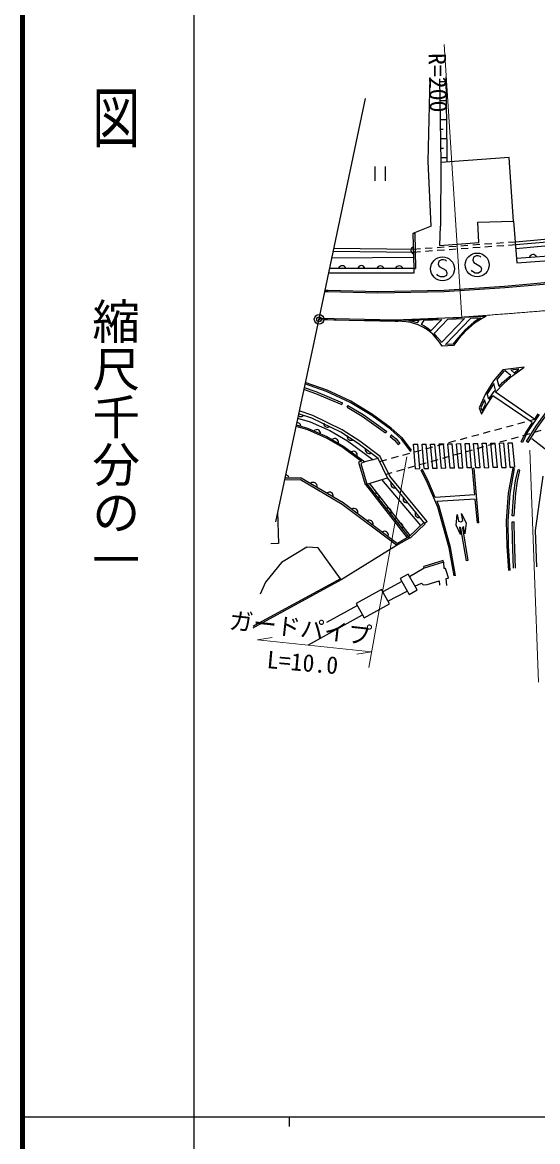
# Model space of a CAD drawing. Units: millimetres, scale not verified. Extents: x 40000 to 680000, y 20000 to 380000.
# Drawn here: x 40000 to 94055, y 202409 to 319888 of the extents above; entities that cross this region are included whole.
import ezdxf
from ezdxf.enums import TextEntityAlignment as Align

# ---------------------------------------------------------------- set-up
doc = ezdxf.new("R2010")
doc.units = ezdxf.units.MM
doc.header["$LTSCALE"] = 1000
doc.header["$PDMODE"] = 32
doc.header["$PDSIZE"] = 500
doc.linetypes.add('CHAIN', pattern=[18.5, 12, -1.5, 3.5, -1.5])
for name, color, linetype, lineweight in [('M-BGD', 7, 'Continuous', 25), ('M-BGD-EXST', 7, 'Continuous', 25), ('M-BMK', 2, 'CHAIN', 13), ('M-BMK-OTRS', 5, 'Continuous', 25), ('M-BMK-SRVR', 3, 'Continuous', 25), ('M-STR-HTXT', 7, 'Continuous', 13), ('M-STR-STRC', 7, 'Continuous', 25), ('M-TTL', 2, 'Continuous', 140), ('M-TTL-BAND', 7, 'Continuous', 25)]:
    doc.layers.add(name, color=color, linetype=linetype, lineweight=lineweight)
doc.layers.add('M-OTRS', color=6, linetype='Continuous')
doc.styles.add('@ＭＳ ゴシック', font='')
doc.styles.add('ＭＳ ゴシック', font='')
doc.styles.get('@ＭＳ ゴシック').set_extended_font_data('@MS Gothic')
doc.styles.get('ＭＳ ゴシック').set_extended_font_data('MS Gothic')

msp = doc.modelspace()

# ---------------------------------------------------------------- linework, layer by layer
at = {"layer": 'M-BGD'}
for p, q in [((82585, 305298), (82795, 314106)), ((83772, 313972), (83901, 305188)), ((83776, 313687), (84425, 313697)), ((84561, 306422), (84474, 314171)), ((83791, 312687), (84111, 312692)), ((83805, 311687), (84445, 311697)), ((83820, 310688), (84136, 310692)), ((83835, 309688), (84466, 309697)), ((83849, 308688), (84161, 308692)), ((83864, 307688), (84487, 307697)), ((83879, 306688), (84186, 306693)), ((83894, 305688), (84507, 305697)), ((91062, 305722), (83907, 305188)), ((84559, 305226), (84561, 306422)), ((91521, 299035), (91062, 305722)), ((76972, 304757), (76972, 303257)), ((78112, 303257), (78112, 304757)), ((82890, 298513), (82585, 305298)), ((83901, 305188), (83855, 298514)), ((82901, 298512), (80981, 297745)), ((83788, 296467), (83855, 298514)), ((87787, 298908), (91521, 299035)), ((87894, 296787), (87787, 298908)), ((91527, 299035), (91881, 294632)), ((80981, 297745), (81180, 297749)), ((80981, 297745), (81053, 294051)), ((81180, 297749), (81253, 294055)), ((109077, 298381), (91729, 296834)), ((109104, 298082), (91756, 296535)), ((109139, 297683), (91760, 296134)), ((81031, 296050), (72631, 296145)), ((81763, 296104), (81017, 296049)), ((83009, 296195), (82261, 296140)), ((84256, 296287), (83508, 296232)), ((83776, 296467), (87894, 296787)), ((85503, 296378), (84755, 296323)), ((85525, 296079), (84777, 296024)), ((86749, 296469), (86001, 296414)), ((86771, 296170), (86023, 296115)), ((87996, 296561), (87248, 296506)), ((88018, 296261), (87270, 296207)), ((89243, 296652), (88495, 296597)), ((89265, 296353), (88517, 296298)), ((90489, 296743), (89741, 296688)), ((90511, 296444), (89763, 296389)), ((91734, 296834), (90988, 296780)), ((91756, 296535), (91010, 296481)), ((91851, 295131), (112588, 296684)), ((91879, 294632), (112617, 296187)), ((72425, 295171), (81020, 295227)), ((81043, 295750), (72568, 295845)), ((81785, 295805), (81039, 295750)), ((83031, 295896), (82283, 295841)), ((84278, 295987), (83530, 295933)), ((81053, 294051), (72190, 294060)), ((81053, 294051), (81253, 294055)), ((81053, 294051), (81053, 293551)), ((81053, 293551), (72085, 293560)), ((90597, 292211), (97656, 292828)), ((90616, 292061), (97674, 292679)), ((71680, 291644), (72079, 291623)), ((71711, 291793), (72086, 291772)), ((72079, 291623), (77278, 291497)), ((72086, 291772), (77285, 291647)), ((77278, 291497), (84267, 291644)), ((77285, 291647), (84248, 291794)), ((84248, 291794), (90597, 292211)), ((84267, 291644), (90616, 292061)), ((79107, 288663), (88658, 289060)), ((88658, 289060), (88066, 288694)), ((71057, 288698), (79100, 288514)), ((71089, 288847), (79107, 288663)), ((79100, 288514), (79401, 288525)), ((80249, 288469), (79401, 288525)), ((80771, 288382), (80249, 288469)), ((80542, 288573), (81590, 288616)), ((80802, 288528), (80554, 288573)), ((81512, 288156), (80771, 288382)), ((81445, 288338), (80802, 288528)), ((81590, 288616), (81435, 288338)), ((82100, 287875), (81512, 288156)), ((82118, 288638), (81852, 288163)), ((82181, 288005), (81862, 288162)), ((82489, 287618), (82100, 287875)), ((82118, 288638), (84000, 288716)), ((82570, 287739), (82181, 288005)), ((84000, 288716), (82851, 287513)), ((84648, 288743), (83193, 287220)), ((86391, 288816), (83975, 286287)), ((87039, 288842), (84396, 286076)), ((84648, 288743), (86391, 288816)), ((87354, 288431), (86443, 287630)), ((87449, 288310), (86539, 287524)), ((87047, 288842), (88075, 288886)), ((87972, 288823), (87354, 288431)), ((88066, 288694), (87449, 288310)), ((88075, 288886), (87972, 288823)), ((83045, 287167), (82489, 287618)), ((82860, 287513), (82570, 287739)), ((83427, 286746), (83045, 287167)), ((83531, 286844), (83198, 287220)), ((83759, 286331), (83427, 286746)), ((83888, 286420), (83531, 286844)), ((85706, 286791), (85152, 286122)), ((85802, 286694), (85220, 285976)), ((86443, 287630), (85706, 286791)), ((86539, 287524), (85802, 286694)), ((84041, 285906), (83759, 286331)), ((83983, 286287), (83888, 286420)), ((85220, 285976), (84041, 285906)), ((85152, 286122), (84399, 286076)), ((90414, 283435), (89437, 282249)), ((90508, 283292), (89795, 282443)), ((92628, 283694), (90414, 283435)), ((90659, 283310), (90508, 283292)), ((91236, 282823), (90654, 283311)), ((92093, 283480), (91263, 283383)), ((91596, 283108), (91268, 283383)), ((91464, 282829), (92628, 283694)), ((91601, 283108), (92093, 283480)), ((71922, 281153), (69631, 281949)), ((71978, 281292), (69663, 282101)), ((89437, 282249), (88577, 280908)), ((89458, 281992), (88749, 280900)), ((89653, 281292), (89458, 281992)), ((89635, 281059), (90501, 281977)), ((90012, 281680), (89800, 282443)), ((90012, 281680), (90380, 282086)), ((90380, 282086), (91238, 282822)), ((90501, 281977), (91464, 282829)), ((74399, 280002), (71922, 281153)), ((74455, 280135), (71978, 281292)), ((88577, 280908), (87938, 279437)), ((88926, 280322), (88749, 280900)), ((89063, 280563), (89514, 281150)), ((89532, 281161), (89653, 281292)), ((93718, 278254), (89642, 281059)), ((76666, 278620), (74399, 280002)), ((76747, 278744), (74455, 280135)), ((88475, 280286), (88088, 279435)), ((88184, 278772), (88779, 279788)), ((88224, 279119), (88605, 279812)), ((88611, 279812), (88466, 280286)), ((88779, 279788), (89209, 280476)), ((88927, 280322), (89063, 280563)), ((89209, 280476), (89369, 280700)), ((93470, 277878), (89369, 280700)), ((70374, 278357), (68967, 278810)), ((70486, 278636), (69029, 279102)), ((73549, 277137), (70486, 278636)), ((78606, 277194), (76666, 278620)), ((78686, 277310), (76747, 278744)), ((87938, 279437), (88184, 278772)), ((88088, 279435), (88224, 279119)), ((94212, 278725), (93007, 276899)), ((94091, 278813), (93716, 278254)), ((68692, 277510), (69896, 277148)), ((68723, 277654), (69927, 277290)), ((68868, 278343), (70181, 277948)), ((69927, 277290), (71941, 276420)), ((70181, 277948), (72268, 277045)), ((73412, 276875), (70374, 278357)), ((79865, 276239), (78686, 277310)), ((89575, 277101), (90298, 277298)), ((90781, 277429), (91505, 277626)), ((91987, 277758), (92711, 277955)), ((93475, 277878), (92885, 276974)), ((93193, 278086), (93917, 278283)), ((69896, 277148), (71885, 276285)), ((71885, 276285), (73642, 275259)), ((71941, 276420), (73722, 275385)), ((72268, 277045), (74098, 275971)), ((75237, 275684), (73412, 276875)), ((75398, 275930), (73549, 277137)), ((79761, 276138), (78606, 277194)), ((80707, 274878), (79761, 276138)), ((80811, 274969), (79865, 276239)), ((85956, 276117), (86680, 276313)), ((87162, 276445), (87886, 276642)), ((88369, 276773), (89092, 276970)), ((92002, 276353), (91280, 276149)), ((92885, 276974), (92311, 275867)), ((93007, 276899), (92458, 275800)), ((93205, 276693), (92483, 276489)), ((94408, 277033), (93686, 276829)), ((73642, 275259), (75581, 273836)), ((73722, 275385), (75929, 273767)), ((74098, 275971), (76814, 273985)), ((77320, 274112), (75237, 275684)), ((77554, 274309), (75398, 275930)), ((80700, 274878), (80820, 274968)), ((81039, 275599), (81489, 275605)), ((81252, 273041), (81039, 275599)), ((81132, 274804), (81855, 275001)), ((81712, 273047), (81478, 275606)), ((81929, 275613), (82380, 275620)), ((82164, 273054), (81929, 275613)), ((82338, 275132), (83062, 275329)), ((82615, 273060), (82380, 275620)), ((82832, 275627), (83283, 275633)), ((83066, 273066), (82832, 275627)), ((83518, 273073), (83283, 275633)), ((83544, 275460), (84268, 275657)), ((83734, 275640), (84185, 275647)), ((83969, 273079), (83734, 275640)), ((84420, 273086), (84185, 275647)), ((84637, 275654), (85088, 275661)), ((84872, 273092), (84637, 275654)), ((84750, 275788), (85474, 275985)), ((85323, 273098), (85088, 275661)), ((85539, 275668), (85990, 275674)), ((85774, 273105), (85539, 275668)), ((86226, 273111), (85990, 275674)), ((86442, 275681), (86893, 275688)), ((86677, 273118), (86442, 275681)), ((87190, 274993), (86468, 274789)), ((87128, 273124), (86893, 275688)), ((87344, 275695), (87796, 275702)), ((87579, 273130), (87344, 275695)), ((88393, 275333), (87671, 275129)), ((88031, 273137), (87796, 275702)), ((88247, 275709), (88698, 275715)), ((88482, 273143), (88247, 275709)), ((88933, 273150), (88698, 275715)), ((89596, 275673), (88874, 275469)), ((89149, 275722), (89601, 275729)), ((89385, 273156), (89149, 275722)), ((89836, 273162), (89601, 275729)), ((90052, 275736), (90503, 275743)), ((90287, 273169), (90052, 275736)), ((90799, 276013), (90077, 275809)), ((90739, 273175), (90503, 275743)), ((91190, 273182), (90954, 275750)), ((90955, 275750), (91380, 275756)), ((91380, 275756), (91618, 273187)), ((92455, 275800), (92321, 275867)), ((75581, 273836), (75276, 273711)), ((75929, 273767), (75521, 273596)), ((77319, 274113), (75919, 273767)), ((78308, 272082), (77320, 274112)), ((77467, 273806), (78237, 274016)), ((78565, 272245), (77554, 274309)), ((78719, 274147), (79443, 274344)), ((79926, 274475), (80649, 274672)), ((83582, 273973), (82860, 273769)), ((84784, 274313), (84063, 274109)), ((85987, 274653), (85266, 274449)), ((75276, 273711), (75950, 271377)), ((75521, 273596), (76127, 271433)), ((78770, 272614), (78129, 272433)), ((79973, 272954), (79251, 272750)), ((81176, 273294), (80454, 273090)), ((81252, 273041), (81703, 273048)), ((82379, 273634), (81657, 273430)), ((82487, 271514), (81821, 272887)), ((81967, 272952), (81832, 272886)), ((82640, 271575), (81974, 272951)), ((82164, 273054), (82615, 273060)), ((83518, 273073), (83066, 273066)), ((84420, 273086), (83969, 273079)), ((85323, 273098), (84872, 273092)), ((86226, 273111), (85774, 273105)), ((87128, 273124), (86677, 273118)), ((87387, 273062), (87238, 273048)), ((87481, 270292), (87238, 273048)), ((87891, 267363), (87387, 273062)), ((88031, 273137), (87579, 273130)), ((88482, 273143), (88933, 273150)), ((89836, 273162), (89385, 273156)), ((90287, 273169), (90739, 273175)), ((91464, 273086), (90974, 270467)), ((91613, 273058), (91124, 270448)), ((91190, 273182), (91608, 273188)), ((91618, 273187), (91193, 273181)), ((91454, 273086), (91602, 273059)), ((67502, 271876), (69191, 271896)), ((67544, 272077), (69250, 272097)), ((69191, 271896), (73533, 269331)), ((69250, 272097), (73640, 269497)), ((76136, 271433), (75944, 271378)), ((75997, 271393), (80387, 265798)), ((76136, 271433), (78298, 272082)), ((76153, 271438), (80531, 265857)), ((80672, 266013), (76431, 271521)), ((81800, 267096), (77706, 271905)), ((82228, 267299), (78308, 272082)), ((82461, 267489), (78565, 272245)), ((83579, 269017), (82487, 271514)), ((83297, 270022), (82640, 271575)), ((94606, 272272), (93782, 266568)), ((87481, 270292), (83306, 270022)), ((90974, 270467), (90773, 267571)), ((91124, 270448), (90923, 267568)), ((73533, 269331), (79251, 265037)), ((73640, 269497), (79358, 265197)), ((87521, 269844), (83496, 269583)), ((83731, 269066), (83504, 269583)), ((84920, 264783), (83731, 269066)), ((87741, 267350), (87521, 269844)), ((66780, 268463), (66871, 265187)), ((84769, 264750), (83579, 269017)), ((85523, 267122), (85622, 268245)), ((85622, 268245), (85766, 267528)), ((86195, 267615), (86076, 268326)), ((86076, 268326), (86557, 267312)), ((82124, 267407), (80542, 265888)), ((82263, 267262), (80680, 265744)), ((82124, 267407), (82263, 267262)), ((82459, 267489), (82225, 267302)), ((85981, 266140), (85523, 267122)), ((85766, 267528), (85989, 267475)), ((86010, 266809), (85864, 266901)), ((85864, 266901), (85981, 266140)), ((85989, 267475), (86195, 267615)), ((86586, 263381), (86010, 266809)), ((86292, 266967), (86161, 266821)), ((86161, 266821), (86737, 263402)), ((86434, 266196), (86292, 266967)), ((86557, 267312), (86434, 266196)), ((87891, 267363), (87741, 267350)), ((90773, 267571), (90832, 264918)), ((90923, 267568), (90982, 264925)), ((80542, 265888), (79361, 265197)), ((80617, 265759), (79437, 265068)), ((80542, 265888), (80680, 265744)), ((80542, 265888), (80617, 265759)), ((93782, 266568), (93940, 262745)), ((66871, 265187), (66077, 265161)), ((69833, 264819), (67184, 263189)), ((71031, 264744), (69833, 264819)), ((73366, 261490), (71031, 264744)), ((79428, 265068), (73435, 261359)), ((79361, 265197), (79241, 265037)), ((79361, 265197), (79437, 265068)), ((85315, 261779), (84769, 264750)), ((85441, 261807), (84920, 264783)), ((90832, 264918), (90996, 262362)), ((90982, 264925), (91146, 262372)), ((67184, 263189), (65492, 261125)), ((84138, 263411), (82105, 262792)), ((84197, 263219), (82164, 262600)), ((84197, 263219), (84138, 263411)), ((84248, 262564), (84202, 263219)), ((86737, 263402), (86586, 263381)), ((80469, 261983), (79623, 261511)), ((81422, 260309), (80469, 261983)), ((82164, 262600), (80630, 261681)), ((82164, 262600), (82105, 262792)), ((84398, 262563), (84248, 262564)), ((84551, 262046), (84398, 262563)), ((84705, 261561), (84551, 262046)), ((73366, 261490), (64368, 256570)), ((73435, 261359), (64437, 256439)), ((65492, 261125), (64950, 259877)), ((73435, 261359), (73366, 261490)), ((79796, 261214), (77804, 260114)), ((79623, 261511), (80576, 259837)), ((81189, 260706), (81879, 261029)), ((81879, 261029), (82046, 260852)), ((82046, 260852), (82474, 260899)), ((82474, 260899), (83716, 261270)), ((83716, 261270), (83746, 260818)), ((84452, 261507), (84705, 261561)), ((84546, 260792), (84452, 261507)), ((77671, 260364), (75030, 258907)), ((78505, 258847), (77671, 260364)), ((78345, 259130), (80373, 260199)), ((80576, 259837), (81422, 260309)), ((75143, 258682), (71897, 256907)), ((75030, 258907), (75864, 257391)), ((75864, 257391), (78505, 258847)), ((70035, 254559), (75690, 257687)), ((64437, 256439), (64186, 256303)), ((64368, 256570), (64227, 256494))]:
    msp.add_line(p, q, dxfattribs=at)
for centre, start, end in [((81177, 295955), 113.75049, 248.51074), ((93577, 295113), 26.90479, 161.66504), ((73557, 293935), 22.56079, 157.32104), ((75559, 293948), 22.56079, 157.32104), ((77559, 293911), 22.56079, 157.32104), ((79537, 293924), 22.56079, 157.32104), ((69222, 278910), 223.77246, 319.57544), ((68809, 277477), 5.85205, 95.42529), ((72026, 277787), 177.00439, 311.76465), ((70879, 276736), 359.22119, 133.98144), ((72765, 275802), 352.38208, 127.14233), ((74469, 276429), 168.40576, 303.16602), ((76385, 275044), 165.57959, 300.33984), ((74733, 274465), 346.2666, 121.02685), ((67593, 271974), 23.29688, 87.85205), ((70512, 271196), 351.96606, 126.72632), ((79055, 271424), 151.91211, 286.67236), ((72219, 270171), 351.96606, 126.72632), ((77043, 270060), 330.96802, 105.72827), ((80338, 269866), 151.91211, 286.67236), ((74796, 268457), 345.69507, 120.45532), ((78302, 268504), 330.96802, 105.72827), ((81597, 268310), 151.91211, 286.67236), ((76395, 267236), 345.69507, 120.45532), ((79535, 266949), 330.96802, 105.72827), ((77995, 266065), 345.69507, 120.45532)]:
    msp.add_arc(centre, 406, start, end, dxfattribs=at)
at = {"layer": 'M-BGD-EXST'}
for p, q in [((83982, 294965), (83682, 294815)), ((84182, 294965), (83982, 294965)), ((84382, 294915), (84182, 294965)), ((84482, 294815), (84382, 294915)), ((87312, 295230), (87262, 294930)), ((87262, 294930), (87362, 294680)), ((87612, 295380), (87312, 295230)), ((87812, 295380), (87612, 295380)), ((88012, 295330), (87812, 295380)), ((88112, 295230), (88012, 295330)), ((83682, 294815), (83632, 294515)), ((83632, 294515), (83732, 294265)), ((83732, 294265), (84432, 293865)), ((84432, 293865), (84532, 293615)), ((87212, 293730), (87112, 293880)), ((87512, 293580), (87212, 293730)), ((87362, 294680), (88062, 294280)), ((88112, 293730), (87862, 293580)), ((88062, 294280), (88162, 294030)), ((88162, 294030), (88112, 293730)), ((83582, 293315), (83482, 293465)), ((83882, 293165), (83582, 293315)), ((84232, 293165), (83882, 293165)), ((84482, 293315), (84232, 293165)), ((84532, 293615), (84482, 293315)), ((87862, 293580), (87512, 293580))]:
    msp.add_line(p, q, dxfattribs=at)
for centre in [(84082, 294015), (87712, 294430)]:
    msp.add_circle(centre, 1250, dxfattribs=at)
at = {"layer": 'M-BMK'}
for centre, radius, start, end in [((11067, 1316495), 1030284, 274.18971, 278.855), ((76947, 414797), 126211, 267.5842, 274.15797)]:
    msp.add_arc(centre, radius, start, end, dxfattribs=at)
at = {"layer": 'M-BMK-OTRS'}
for p, q in [((75959, 311893), (70731, 286943)), ((70731, 286943), (66570, 267467))]:
    msp.add_line(p, q, dxfattribs=at)
at = {"layer": 'M-BMK-SRVR'}
for radius in [500, 20]:
    msp.add_circle((71127, 288720), radius, dxfattribs=at)
at = {"layer": 'M-OTRS'}
msp.add_point((71127, 288720), dxfattribs=at)
at = {"layer": 'M-STR-HTXT'}
for p, q in [((86104, 288877), (84250, 317576)), ((93240, 275003), (94138, 250617)), ((80328, 274287), (76340, 252162)), ((64681, 255067), (66216, 255331)), ((64681, 255067), (76642, 253833)), ((76642, 253833), (75106, 253569))]:
    msp.add_line(p, q, dxfattribs=at)
at = {"layer": 'M-STR-STRC'}
for p, q in [((69509, 281372), (70737, 280945)), ((69550, 281567), (70795, 281133)), ((70737, 280945), (73513, 279769)), ((70795, 281133), (73596, 279953)), ((73517, 279769), (73595, 279953)), ((74069, 279501), (74171, 279673)), ((74160, 279673), (75746, 278739)), ((93857, 277468), (95641, 279932)), ((94028, 277357), (95787, 279816)), ((74077, 279500), (75638, 278572)), ((75638, 278572), (78088, 276792)), ((75746, 278739), (78220, 276953)), ((92887, 275887), (93857, 277468)), ((93058, 275781), (94028, 277357)), ((78208, 276953), (78091, 276792)), ((78716, 276585), (78590, 276430)), ((78598, 276430), (79056, 276045)), ((78704, 276586), (79212, 276185)), ((79212, 276185), (79592, 275703)), ((93432, 276212), (100259, 270898)), ((79056, 276045), (79436, 275579)), ((79426, 275580), (79583, 275704)), ((93061, 275782), (92891, 275887)), ((91731, 271762), (92008, 272932)), ((91930, 271726), (92206, 272886)), ((92199, 272886), (92004, 272933)), ((91577, 270507), (91731, 271762)), ((91776, 270488), (91930, 271726)), ((91397, 268106), (91577, 270507)), ((91596, 268091), (91776, 270488)), ((91589, 268091), (91390, 268106)), ((91382, 267464), (91582, 267467)), ((91414, 265645), (91394, 267464)), ((91615, 265651), (91594, 267466)), ((91532, 262605), (91414, 265645)), ((91732, 262614), (91615, 265651))]:
    msp.add_line(p, q, dxfattribs=at)
at = {"layer": 'M-TTL'}
msp.add_line((40000, 380000), (40000, 20000), dxfattribs=at)
at = {"layer": 'M-TTL-BAND'}
for p, q in [((58000, 370000), (58000, 20000)), ((40000, 205000), (579000, 205000)), ((68000, 205000), (68000, 204000))]:
    msp.add_line(p, q, dxfattribs=at)

# ---------------------------------------------------------------- texts
at = {"layer": 'M-STR-HTXT', "style": 'ＭＳ ゴシック'}
for s, rotation, p in [('R=200', 271.4, (82056, 316633)), ('ガードパイプ', 353.7, (61561, 255695)), ('L=10.0', 355, (65544, 251571))]:
    msp.add_text(s, height=1833, rotation=rotation, dxfattribs=at).set_placement(p, align=Align.BOTTOM_LEFT)
at = {"layer": 'M-TTL-BAND', "style": '@ＭＳ ゴシック', "width": 1.4}
msp.add_text('平  面  図', height=3666, rotation=270, dxfattribs=at).set_placement((49777, 306475), align=Align.MIDDLE_RIGHT)
at = {"layer": 'M-TTL-BAND', "style": '@ＭＳ ゴシック'}
msp.add_text('縮尺千分の一', height=3666, rotation=270, dxfattribs=at).set_placement((49777, 261030), align=Align.MIDDLE_RIGHT)

doc.saveas('drawing.dxf')
